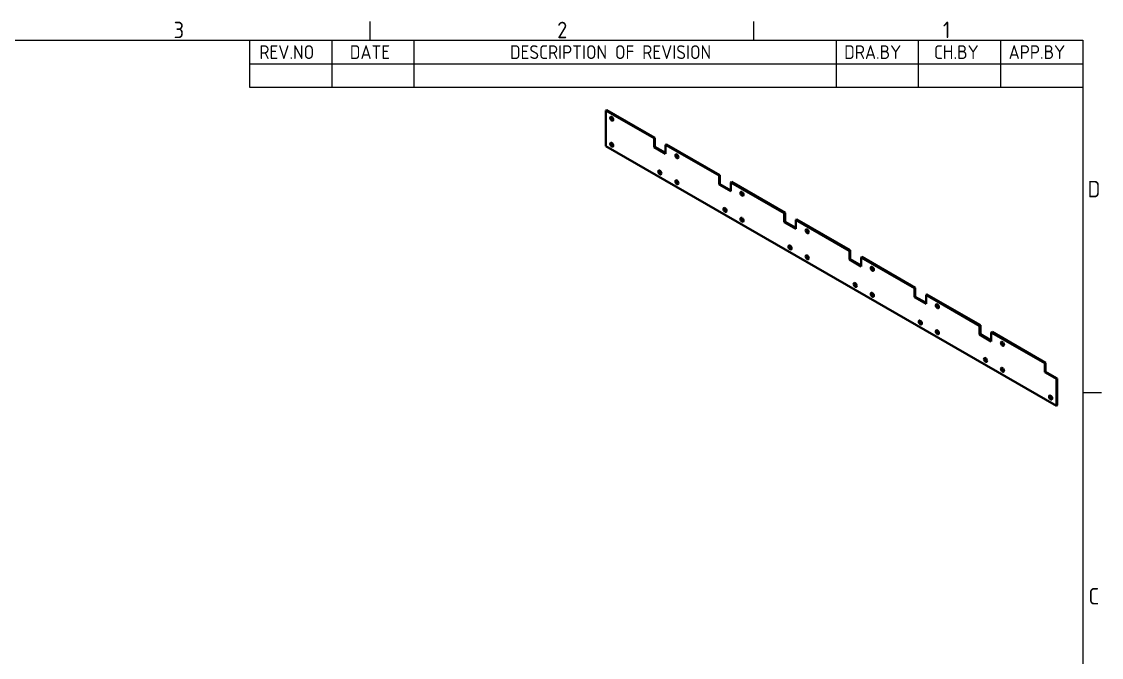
# Model space of a CAD drawing. Header units: millimetres. Extents: x 0 to 840, y 0 to 594.
# Drawn here: x 432.9 to 826.8, y 348.9 to 580.8 of the extents above; entities that cross this region are included whole.
import ezdxf

# ---------------------------------------------------------------- set-up
doc = ezdxf.new("R2010")
doc.units = ezdxf.units.MM
doc.header["$LTSCALE"] = 2
doc.layers.get('0').update_dxf_attribs({"color": 3, "lineweight": 25, "true_color": 0x00ff00})
doc.layers.add('가시적인 것(ISO)', color=3, linetype='Continuous', lineweight=40, true_color=0x00ff00)
doc.layers.add('기호(ISO)', color=5, linetype='Continuous', lineweight=25, true_color=0x0000ff)
doc.layers.add('경계(ISO)', color=7, linetype='Continuous', lineweight=25)
doc.styles.add('ISO ProportionalPSTEK', font='isocp.shx')
doc.styles.add('문자 텍스트_PSTEK_POSCO', font='isocp.shx')

# ---------------------------------------------------------------- blocks, each defined once
blk = doc.blocks.new('경계 Default Border')
at = {"layer": '경계(ISO)'}
for p, q in [((280, 287), (280, 290.4)), ((350, 287), (350, 290.4)), ((410, 222.75), (413.4, 222.75))]:
    blk.add_line(p, q, dxfattribs=at)
at = {"layer": '경계(ISO)', "flags": 128}
blk.add_lwpolyline([(10, 10), (10, 287), (410, 287), (410, 10), (10, 10)], dxfattribs=at)
at = {"layer": '경계(ISO)', "color": 2, "true_color": 0xffff00, "char_height": 3, "attachment_point": 7, "style": '문자 텍스트_PSTEK_POSCO'}
for s, insert in [('3', (244.17, 287.37)), ('2', (314.13, 287.37)), ('1', (384.49, 287.4)), ('D', (410.88, 258.35)), ('C', (411.04, 184.1))]:
    blk.add_mtext(s, dxfattribs=dict(at, insert=insert))
blk = doc.blocks.new('리비전 내역')
at = {"layer": '기호(ISO)'}
for p, q in [((258, 287), (410, 287)), ((258, 287), (258, 282.72)), ((273, 287), (273, 282.72)), ((288, 287), (288, 282.72)), ((365, 287), (365, 282.72)), ((380, 287), (380, 282.72)), ((395, 287), (395, 282.72)), ((410, 287), (410, 282.72)), ((258, 282.72), (410, 282.72)), ((258, 282.72), (258, 278.44)), ((273, 282.72), (273, 278.44)), ((288, 282.72), (288, 278.44)), ((365, 282.72), (365, 278.44)), ((380, 282.72), (380, 278.44)), ((395, 282.72), (395, 278.44)), ((410, 282.72), (410, 278.44)), ((258, 278.44), (410, 278.44))]:
    blk.add_line(p, q, dxfattribs=at)
at = {"layer": '기호(ISO)', "color": 2, "true_color": 0xffff00, "char_height": 2.5, "attachment_point": 7, "style": 'ISO ProportionalPSTEK'}
for s, insert in [('REV.NO', (259.79, 283.58)), ('DATE', (276.31, 283.58)), ('DESCRIPTION OF REVISION', (305.51, 283.58)), ('DRA.BY', (366.48, 283.58)), ('CH.BY', (382.86, 283.58)), ('APP.BY', (396.48, 283.58))]:
    blk.add_mtext(s, dxfattribs=dict(at, insert=insert))

msp = doc.modelspace()

# ---------------------------------------------------------------- linework, layer by layer
at = {"layer": '가시적인 것(ISO)'}
for p, q in [((646.3287, 548.5481), (646.0459, 548.3852)), ((663.5821, 538.2868), (646.0459, 548.3852)), ((646.0459, 548.3852), (646.0459, 535.3045)), ((646.3287, 548.5481), (663.865, 538.4497)), ((663.5821, 538.2868), (663.865, 538.4497)), ((663.5821, 535.0166), (663.5821, 538.2868)), ((663.865, 538.4497), (663.865, 535.1795)), ((668.1076, 536.0065), (667.8248, 535.8436)), ((687.3409, 524.605), (667.8248, 535.8436)), ((667.8248, 535.8436), (667.8248, 532.5734)), ((668.1076, 536.0065), (687.6237, 524.7679)), ((646.0459, 535.3045), (810.3775, 440.6722)), ((663.865, 535.1795), (663.5821, 535.0166)), ((667.8248, 532.5734), (663.5821, 535.0166)), ((663.865, 535.1795), (667.8248, 532.8992)), ((687.3409, 524.605), (687.6237, 524.7679)), ((687.3409, 521.3348), (687.3409, 524.605)), ((687.6237, 524.7679), (687.6237, 521.4977)), ((687.6237, 521.4977), (687.3409, 521.3348)), ((691.5835, 518.8916), (687.3409, 521.3348)), ((687.6237, 521.4977), (691.5835, 519.2174)), ((691.8664, 522.3247), (691.5835, 522.1618)), ((691.5835, 522.1618), (691.5835, 518.8916)), ((711.0997, 510.9232), (691.5835, 522.1618)), ((691.8664, 522.3247), (711.3825, 511.0861)), ((711.0997, 510.9232), (711.3825, 511.0861)), ((711.0997, 507.653), (711.0997, 510.9232)), ((711.3825, 511.0861), (711.3825, 507.8159)), ((715.6252, 508.6429), (715.3423, 508.4801)), ((715.3423, 508.4801), (715.3423, 505.2099)), ((734.8585, 497.2414), (715.3423, 508.4801)), ((715.6252, 508.6429), (735.1413, 497.4043)), ((711.3825, 507.8159), (711.0997, 507.653)), ((715.3423, 505.2099), (711.0997, 507.653)), ((711.3825, 507.8159), (715.3423, 505.5356)), ((734.8585, 497.2414), (735.1413, 497.4043)), ((734.8585, 493.9713), (734.8585, 497.2414)), ((735.1413, 497.4043), (735.1413, 494.1341)), ((735.1413, 494.1341), (734.8585, 493.9713)), ((739.1011, 491.5281), (734.8585, 493.9713)), ((735.1413, 494.1341), (739.1011, 491.8538)), ((739.384, 494.9612), (739.1011, 494.7983)), ((739.1011, 494.7983), (739.1011, 491.5281)), ((758.6173, 483.5597), (739.1011, 494.7983)), ((739.384, 494.9612), (758.9001, 483.7226)), ((758.6173, 483.5597), (758.9001, 483.7226)), ((758.6173, 480.2895), (758.6173, 483.5597)), ((758.9001, 483.7226), (758.9001, 480.4524)), ((763.1427, 481.2794), (762.8599, 481.1165)), ((762.8599, 481.1165), (762.8599, 477.8463)), ((782.376, 469.8779), (762.8599, 481.1165)), ((763.1427, 481.2794), (782.6589, 470.0408)), ((758.9001, 480.4524), (758.6173, 480.2895)), ((762.8599, 477.8463), (758.6173, 480.2895)), ((758.9001, 480.4524), (762.8599, 478.1721)), ((782.376, 469.8779), (782.6589, 470.0408)), ((782.376, 466.6077), (782.376, 469.8779)), ((782.6589, 470.0408), (782.6589, 466.7706)), ((782.6589, 466.7706), (782.376, 466.6077)), ((786.6187, 464.1645), (782.376, 466.6077)), ((782.6589, 466.7706), (786.6187, 464.4903)), ((786.9015, 467.5976), (786.6187, 467.4347)), ((786.6187, 467.4347), (786.6187, 464.1645)), ((806.1348, 456.1961), (786.6187, 467.4347)), ((786.9015, 467.5976), (806.4177, 456.359)), ((806.1348, 456.1961), (806.4177, 456.359)), ((806.1348, 452.9259), (806.1348, 456.1961)), ((806.4177, 453.0888), (806.1348, 452.9259)), ((806.4177, 456.359), (806.4177, 453.0888)), ((806.4177, 453.0888), (810.6603, 450.6456)), ((810.3775, 450.4828), (806.1348, 452.9259)), ((810.6603, 450.6456), (810.3775, 450.4828)), ((810.3775, 440.6722), (810.3775, 450.4828)), ((810.6603, 450.6456), (810.6603, 440.8351)), ((810.6603, 440.8351), (810.3775, 440.6722))]:
    msp.add_line(p, q, dxfattribs=at)
for centre in [(648.1672, 545.365), (648.1672, 535.8815), (671.926, 531.6833), (665.7034, 525.783), (671.926, 522.1997), (695.6848, 518.0015), (689.4622, 512.1013), (695.6848, 508.5179), (719.4435, 504.3197), (713.221, 498.4195), (719.4435, 494.8362), (743.2023, 490.6379), (736.9798, 484.7377), (743.2023, 481.1544), (766.9611, 476.9562), (760.7386, 471.0559), (766.9611, 467.4726), (790.7199, 463.2744), (784.4974, 457.3742), (790.7199, 453.7908), (808.2562, 443.6924)]:
    msp.add_ellipse(centre, major_axis=(-0.3992, 0.6933), ratio=0.57809312, dxfattribs=at)
for centre in [(648.45, 545.5279), (648.45, 536.0444), (672.2088, 531.8461), (665.9863, 525.9459), (672.2088, 522.3626), (695.9676, 518.1644), (689.7451, 512.2641), (695.9676, 508.6808), (719.7264, 504.4826), (713.5038, 498.5824), (719.7264, 494.999), (743.4852, 490.8008), (737.2626, 484.9006), (743.4852, 481.3173), (767.244, 477.119), (761.0214, 471.2188), (767.244, 467.6355), (791.0028, 463.4373), (784.7802, 457.537), (791.0028, 453.9537), (808.539, 443.8553)]:
    msp.add_ellipse(centre, major_axis=(-0.3992, 0.6933), ratio=0.57809312, start_param=0.36063847, end_param=2.78095419, dxfattribs=at)

# ---------------------------------------------------------------- block references
at = {"xscale": 2, "yscale": 2, "zscale": 2}
msp.add_blockref('경계 Default Border', (0, 0), dxfattribs=at)
at = {"layer": '기호(ISO)', "xscale": 2, "yscale": 2, "zscale": 2}
msp.add_blockref('리비전 내역', (0, 0), dxfattribs=at)

doc.saveas('drawing.dxf')
